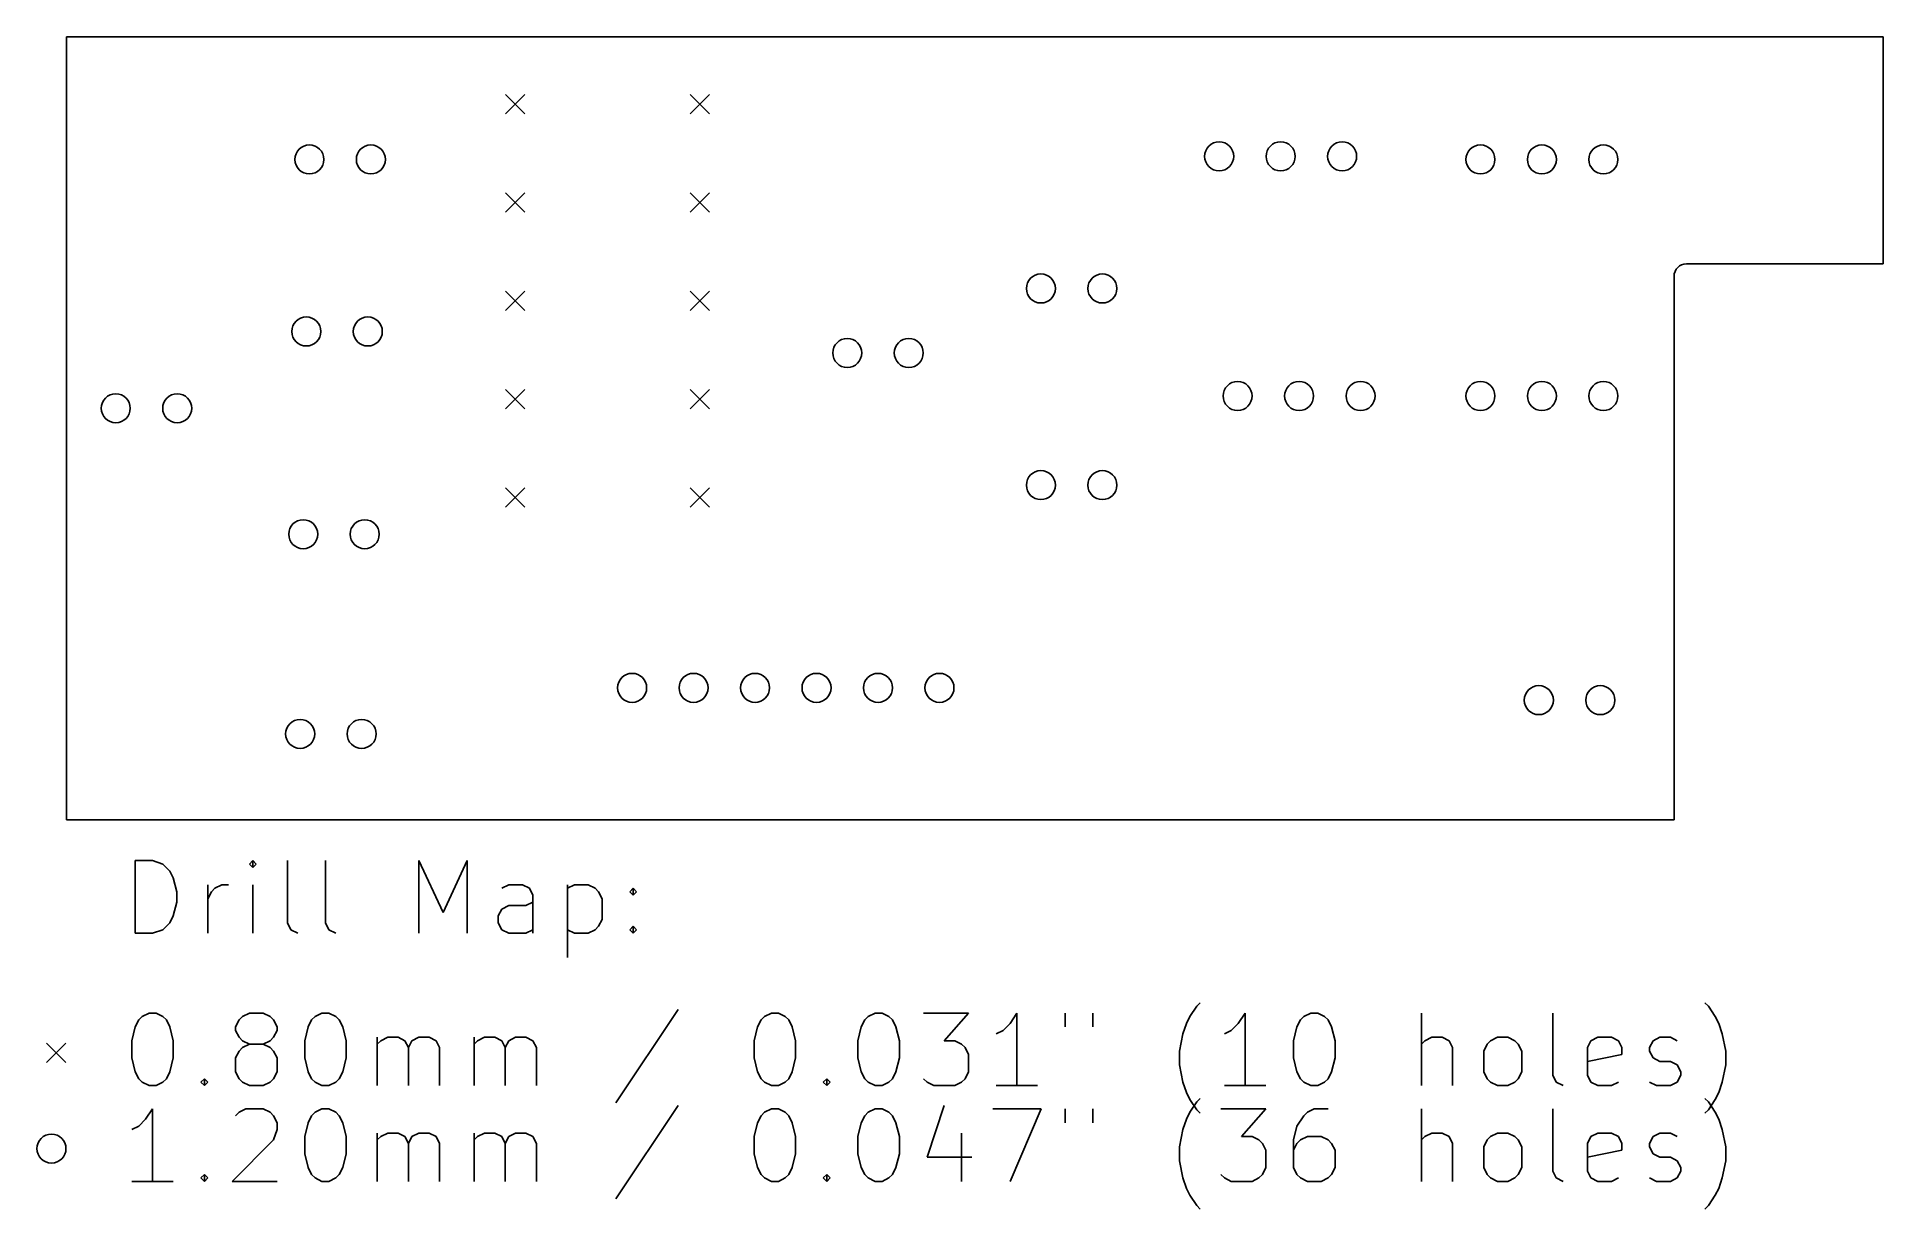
# Model space of a CAD drawing. Extents: x 105.8 to 182.1, y -127.3 to -78.9.
import ezdxf

# ---------------------------------------------------------------- set-up
doc = ezdxf.new("R2010")
doc.units = 0
doc.layers.add('BLACK', color=7, linetype='CONTINUOUS')

msp = doc.modelspace()

# ---------------------------------------------------------------- linework, layer by layer
at = {"layer": 'BLACK', "linetype": 'CONTINUOUS'}
for p, q in [((107.061, -78.883), (107.061, -111.252)), ((107.061, -78.883), (182.118, -78.883)), ((182.118, -78.883), (182.118, -88.265)), ((125.203, -81.261), (126.003, -82.061)), ((126.003, -81.261), (125.203, -82.061)), ((132.823, -81.261), (133.623, -82.061)), ((133.623, -81.261), (132.823, -82.061)), ((125.203, -85.325), (126.003, -86.125)), ((126.003, -85.325), (125.203, -86.125)), ((132.823, -85.325), (133.623, -86.125)), ((133.623, -85.325), (132.823, -86.125)), ((182.118, -88.265), (173.99, -88.265)), ((173.482, -88.773), (173.482, -111.252)), ((125.203, -89.389), (126.003, -90.189)), ((126.003, -89.389), (125.203, -90.189)), ((132.823, -89.389), (133.623, -90.189)), ((133.623, -89.389), (132.823, -90.189)), ((125.203, -93.453), (126.003, -94.253)), ((126.003, -93.453), (125.203, -94.253)), ((132.823, -93.453), (133.623, -94.253)), ((133.623, -93.453), (132.823, -94.253)), ((125.203, -97.517), (126.003, -98.317)), ((126.003, -97.517), (125.203, -98.317)), ((132.823, -97.517), (133.623, -98.317)), ((133.623, -97.517), (132.823, -98.317)), ((173.482, -111.252), (107.061, -111.252)), ((109.9, -115.934), (109.9, -112.934)), ((109.9, -112.934), (110.615, -112.934)), ((110.615, -112.934), (111.043, -113.077)), ((111.043, -113.077), (111.329, -113.363)), ((111.329, -113.363), (111.472, -113.648)), ((111.472, -113.648), (111.615, -114.22)), ((114.757, -112.934), (114.615, -113.077)), ((114.615, -113.077), (114.757, -113.22)), ((114.9, -113.077), (114.757, -112.934)), ((114.757, -112.934), (114.757, -113.22)), ((114.757, -113.22), (114.9, -113.077)), ((116.186, -115.506), (116.186, -112.934)), ((117.757, -115.506), (117.757, -112.934)), ((121.615, -115.934), (121.615, -112.934)), ((121.615, -112.934), (122.615, -115.077)), ((122.615, -115.077), (123.615, -112.934)), ((123.615, -112.934), (123.615, -115.934)), ((111.615, -114.22), (111.615, -114.648)), ((112.9, -115.934), (112.9, -113.934)), ((112.9, -114.506), (113.043, -114.22)), ((113.043, -114.22), (113.186, -114.077)), ((113.186, -114.077), (113.472, -113.934)), ((113.472, -113.934), (113.757, -113.934)), ((114.757, -115.934), (114.757, -113.934)), ((125.329, -113.934), (125.043, -114.077)), ((125.9, -113.934), (125.329, -113.934)), ((126.186, -114.077), (125.9, -113.934)), ((126.329, -114.363), (126.186, -114.077)), ((126.329, -115.934), (126.329, -114.363)), ((127.757, -113.934), (127.757, -116.934)), ((127.757, -114.077), (128.043, -113.934)), ((128.043, -113.934), (128.615, -113.934)), ((128.615, -113.934), (128.9, -114.077)), ((128.9, -114.077), (129.043, -114.22)), ((129.043, -114.22), (129.186, -114.506)), ((130.329, -114.22), (130.472, -114.077)), ((130.472, -114.363), (130.329, -114.22)), ((130.472, -114.077), (130.615, -114.22)), ((130.472, -114.077), (130.472, -114.363)), ((130.615, -114.22), (130.472, -114.363)), ((111.615, -114.648), (111.472, -115.22)), ((124.9, -115.22), (125.043, -114.934)), ((125.043, -114.934), (125.329, -114.791)), ((125.329, -114.791), (126.043, -114.791)), ((126.043, -114.791), (126.329, -114.648)), ((129.186, -114.506), (129.186, -115.363)), ((110.615, -115.934), (109.9, -115.934)), ((111.043, -115.791), (110.615, -115.934)), ((111.329, -115.506), (111.043, -115.791)), ((111.472, -115.22), (111.329, -115.506)), ((116.329, -115.791), (116.186, -115.506)), ((116.615, -115.934), (116.329, -115.791)), ((117.9, -115.791), (117.757, -115.506)), ((118.186, -115.934), (117.9, -115.791)), ((124.9, -115.506), (124.9, -115.22)), ((125.043, -115.791), (124.9, -115.506)), ((125.329, -115.934), (125.043, -115.791)), ((126.043, -115.934), (125.329, -115.934)), ((126.329, -115.791), (126.043, -115.934)), ((128.043, -115.934), (127.757, -115.791)), ((128.615, -115.934), (128.043, -115.934)), ((128.9, -115.791), (128.615, -115.934)), ((129.043, -115.648), (128.9, -115.791)), ((129.186, -115.363), (129.043, -115.648)), ((130.329, -115.791), (130.472, -115.648)), ((130.472, -115.934), (130.329, -115.791)), ((130.472, -115.648), (130.615, -115.791)), ((130.472, -115.648), (130.472, -115.934)), ((130.615, -115.791), (130.472, -115.934)), ((153.472, -119.377), (153.757, -118.948)), ((153.757, -118.948), (153.9, -118.806)), ((174.9, -118.948), (174.757, -118.806)), ((175.186, -119.377), (174.9, -118.948)), ((109.9, -119.806), (110.043, -119.52)), ((110.043, -119.52), (110.186, -119.377)), ((110.186, -119.377), (110.472, -119.234)), ((110.472, -119.234), (110.757, -119.234)), ((110.757, -119.234), (111.043, -119.377)), ((111.043, -119.377), (111.186, -119.52)), ((111.186, -119.52), (111.329, -119.806)), ((114.043, -119.806), (114.186, -119.52)), ((114.186, -119.52), (114.329, -119.377)), ((114.329, -119.377), (114.615, -119.234)), ((114.615, -119.234), (115.186, -119.234)), ((115.186, -119.234), (115.472, -119.377)), ((115.472, -119.377), (115.615, -119.52)), ((115.615, -119.52), (115.757, -119.806)), ((117.043, -119.806), (117.186, -119.52)), ((117.186, -119.52), (117.329, -119.377)), ((117.329, -119.377), (117.615, -119.234)), ((117.615, -119.234), (117.9, -119.234)), ((117.9, -119.234), (118.186, -119.377)), ((118.186, -119.377), (118.329, -119.52)), ((118.329, -119.52), (118.472, -119.806)), ((132.329, -119.091), (129.757, -122.948)), ((135.615, -119.806), (135.757, -119.52)), ((135.757, -119.52), (135.9, -119.377)), ((135.9, -119.377), (136.186, -119.234)), ((136.186, -119.234), (136.472, -119.234)), ((136.472, -119.234), (136.757, -119.377)), ((136.757, -119.377), (136.9, -119.52)), ((136.9, -119.52), (137.043, -119.806)), ((139.9, -119.806), (140.043, -119.52)), ((140.043, -119.52), (140.186, -119.377)), ((140.186, -119.377), (140.472, -119.234)), ((140.472, -119.234), (140.757, -119.234)), ((140.757, -119.234), (141.043, -119.377)), ((141.043, -119.377), (141.186, -119.52)), ((141.186, -119.52), (141.329, -119.806)), ((142.472, -119.234), (144.329, -119.234)), ((144.329, -119.234), (143.329, -120.377)), ((146.043, -119.663), (145.757, -119.948)), ((146.329, -119.234), (146.043, -119.663)), ((146.329, -122.234), (146.329, -119.234)), ((148.329, -119.234), (148.329, -119.806)), ((149.472, -119.234), (149.472, -119.806)), ((153.186, -120.091), (153.329, -119.663)), ((153.329, -119.663), (153.472, -119.377)), ((155.472, -119.663), (155.186, -119.948)), ((155.757, -119.234), (155.472, -119.663)), ((155.757, -122.234), (155.757, -119.234)), ((157.9, -119.806), (158.043, -119.52)), ((158.043, -119.52), (158.186, -119.377)), ((158.186, -119.377), (158.472, -119.234)), ((158.472, -119.234), (158.757, -119.234)), ((158.757, -119.234), (159.043, -119.377)), ((159.043, -119.377), (159.186, -119.52)), ((159.186, -119.52), (159.329, -119.806)), ((163.043, -122.234), (163.043, -119.234)), ((168.472, -121.806), (168.472, -119.234)), ((175.329, -119.663), (175.186, -119.377)), ((175.472, -120.091), (175.329, -119.663)), ((106.236, -120.477), (107.036, -121.277)), ((107.036, -120.477), (106.236, -121.277)), ((109.757, -120.377), (109.9, -119.806)), ((109.757, -121.091), (109.757, -120.377)), ((111.329, -119.806), (111.472, -120.377)), ((111.472, -120.377), (111.472, -121.091)), ((114.043, -119.948), (114.043, -119.806)), ((114.186, -120.234), (114.043, -119.948)), ((114.329, -120.377), (114.186, -120.234)), ((114.615, -120.52), (114.329, -120.377)), ((114.615, -120.52), (114.329, -120.663)), ((115.186, -120.52), (114.615, -120.52)), ((115.472, -120.377), (115.186, -120.52)), ((115.472, -120.663), (115.186, -120.52)), ((115.615, -120.234), (115.472, -120.377)), ((115.757, -119.948), (115.615, -120.234)), ((115.757, -119.806), (115.757, -119.948)), ((116.9, -120.377), (117.043, -119.806)), ((116.9, -121.091), (116.9, -120.377)), ((118.472, -119.806), (118.615, -120.377)), ((118.615, -120.377), (118.615, -121.091)), ((119.9, -122.234), (119.9, -120.234)), ((119.9, -120.52), (120.043, -120.377)), ((120.043, -120.377), (120.329, -120.234)), ((120.329, -120.234), (120.757, -120.234)), ((120.757, -120.234), (121.043, -120.377)), ((121.043, -120.377), (121.186, -120.663)), ((121.186, -120.663), (121.329, -120.377)), ((121.329, -120.377), (121.615, -120.234)), ((121.615, -120.234), (122.043, -120.234)), ((122.043, -120.234), (122.329, -120.377)), ((122.329, -120.377), (122.472, -120.663)), ((123.9, -122.234), (123.9, -120.234)), ((123.9, -120.52), (124.043, -120.377)), ((124.043, -120.377), (124.329, -120.234)), ((124.329, -120.234), (124.757, -120.234)), ((124.757, -120.234), (125.043, -120.377)), ((125.043, -120.377), (125.186, -120.663)), ((125.186, -120.663), (125.329, -120.377)), ((125.329, -120.377), (125.615, -120.234)), ((125.615, -120.234), (126.043, -120.234)), ((126.043, -120.234), (126.329, -120.377)), ((126.329, -120.377), (126.472, -120.663)), ((135.472, -120.377), (135.615, -119.806)), ((135.472, -121.091), (135.472, -120.377)), ((137.043, -119.806), (137.186, -120.377)), ((137.186, -120.377), (137.186, -121.091)), ((139.757, -120.377), (139.9, -119.806)), ((139.757, -121.091), (139.757, -120.377)), ((141.329, -119.806), (141.472, -120.377)), ((141.472, -120.377), (141.472, -121.091)), ((143.329, -120.377), (143.757, -120.377)), ((143.757, -120.377), (144.043, -120.52)), ((144.043, -120.52), (144.186, -120.663)), ((145.757, -119.948), (145.472, -120.091)), ((153.043, -120.806), (153.186, -120.091)), ((155.186, -119.948), (154.9, -120.091)), ((157.757, -120.377), (157.9, -119.806)), ((157.757, -121.091), (157.757, -120.377)), ((159.329, -119.806), (159.472, -120.377)), ((159.472, -120.377), (159.472, -121.091)), ((163.186, -120.377), (163.043, -120.52)), ((163.472, -120.234), (163.186, -120.377)), ((163.9, -120.234), (163.472, -120.234)), ((164.186, -120.377), (163.9, -120.234)), ((164.329, -120.663), (164.186, -120.377)), ((165.615, -120.806), (165.757, -120.52)), ((165.757, -120.52), (165.9, -120.377)), ((165.9, -120.377), (166.186, -120.234)), ((166.186, -120.234), (166.615, -120.234)), ((166.615, -120.234), (166.9, -120.377)), ((166.9, -120.377), (167.043, -120.52)), ((167.043, -120.52), (167.186, -120.806)), ((169.9, -120.663), (170.043, -120.377)), ((170.043, -120.377), (170.329, -120.234)), ((170.329, -120.234), (170.9, -120.234)), ((170.9, -120.234), (171.186, -120.377)), ((171.186, -120.377), (171.329, -120.663)), ((172.472, -120.663), (172.615, -120.377)), ((172.615, -120.377), (172.9, -120.234)), ((172.9, -120.234), (173.329, -120.234)), ((173.329, -120.234), (173.615, -120.377)), ((175.615, -120.806), (175.472, -120.091)), ((109.9, -121.663), (109.757, -121.091)), ((111.472, -121.091), (111.329, -121.663)), ((114.186, -120.806), (114.043, -121.091)), ((114.043, -121.091), (114.043, -121.663)), ((114.329, -120.663), (114.186, -120.806)), ((115.615, -120.806), (115.472, -120.663)), ((115.757, -121.091), (115.615, -120.806)), ((115.757, -121.663), (115.757, -121.091)), ((117.043, -121.663), (116.9, -121.091)), ((118.615, -121.091), (118.472, -121.663)), ((121.186, -120.663), (121.186, -122.234)), ((122.472, -120.663), (122.472, -122.234)), ((125.186, -120.663), (125.186, -122.234)), ((126.472, -120.663), (126.472, -122.234)), ((135.615, -121.663), (135.472, -121.091)), ((137.186, -121.091), (137.043, -121.663)), ((139.9, -121.663), (139.757, -121.091)), ((141.472, -121.091), (141.329, -121.663)), ((144.186, -120.663), (144.329, -120.948)), ((144.329, -120.948), (144.329, -121.663)), ((153.043, -121.377), (153.043, -120.806)), ((157.9, -121.663), (157.757, -121.091)), ((159.472, -121.091), (159.329, -121.663)), ((164.329, -122.234), (164.329, -120.663)), ((165.615, -121.663), (165.615, -120.806)), ((167.186, -120.806), (167.186, -121.663)), ((169.9, -121.806), (169.9, -120.663)), ((171.329, -120.948), (169.9, -121.234)), ((171.329, -120.663), (171.329, -120.948)), ((172.472, -120.806), (172.472, -120.663)), ((172.615, -121.091), (172.472, -120.806)), ((172.9, -121.234), (172.615, -121.091)), ((173.329, -121.234), (172.9, -121.234)), ((173.615, -121.377), (173.329, -121.234)), ((175.615, -121.377), (175.615, -120.806)), ((110.043, -121.948), (109.9, -121.663)), ((110.186, -122.091), (110.043, -121.948)), ((111.186, -121.948), (111.043, -122.091)), ((111.329, -121.663), (111.186, -121.948)), ((112.615, -122.091), (112.757, -121.948)), ((112.757, -121.948), (112.9, -122.091)), ((112.757, -121.948), (112.757, -122.234)), ((114.043, -121.663), (114.186, -121.948)), ((114.186, -121.948), (114.329, -122.091)), ((115.472, -122.091), (115.615, -121.948)), ((115.615, -121.948), (115.757, -121.663)), ((117.186, -121.948), (117.043, -121.663)), ((117.329, -122.091), (117.186, -121.948)), ((118.329, -121.948), (118.186, -122.091)), ((118.472, -121.663), (118.329, -121.948)), ((135.757, -121.948), (135.615, -121.663)), ((135.9, -122.091), (135.757, -121.948)), ((136.9, -121.948), (136.757, -122.091)), ((137.043, -121.663), (136.9, -121.948)), ((138.329, -122.091), (138.472, -121.948)), ((138.472, -121.948), (138.615, -122.091)), ((138.472, -121.948), (138.472, -122.234)), ((140.043, -121.948), (139.9, -121.663)), ((140.186, -122.091), (140.043, -121.948)), ((141.186, -121.948), (141.043, -122.091)), ((141.329, -121.663), (141.186, -121.948)), ((142.615, -122.091), (142.472, -121.948)), ((144.186, -121.948), (144.043, -122.091)), ((144.329, -121.663), (144.186, -121.948)), ((153.186, -122.091), (153.043, -121.377)), ((158.043, -121.948), (157.9, -121.663)), ((158.186, -122.091), (158.043, -121.948)), ((159.186, -121.948), (159.043, -122.091)), ((159.329, -121.663), (159.186, -121.948)), ((165.757, -121.948), (165.615, -121.663)), ((165.9, -122.091), (165.757, -121.948)), ((167.043, -121.948), (166.9, -122.091)), ((167.186, -121.663), (167.043, -121.948)), ((168.615, -122.091), (168.472, -121.806)), ((170.043, -122.091), (169.9, -121.806)), ((173.757, -121.663), (173.615, -121.377)), ((173.615, -122.091), (173.757, -121.806)), ((173.757, -121.806), (173.757, -121.663)), ((175.472, -122.091), (175.615, -121.377)), ((110.472, -122.234), (110.186, -122.091)), ((110.757, -122.234), (110.472, -122.234)), ((111.043, -122.091), (110.757, -122.234)), ((112.757, -122.234), (112.615, -122.091)), ((112.9, -122.091), (112.757, -122.234)), ((114.329, -122.091), (114.615, -122.234)), ((114.615, -122.234), (115.186, -122.234)), ((115.186, -122.234), (115.472, -122.091)), ((117.615, -122.234), (117.329, -122.091)), ((117.9, -122.234), (117.615, -122.234)), ((118.186, -122.091), (117.9, -122.234)), ((136.186, -122.234), (135.9, -122.091)), ((136.472, -122.234), (136.186, -122.234)), ((136.757, -122.091), (136.472, -122.234)), ((138.472, -122.234), (138.329, -122.091)), ((138.615, -122.091), (138.472, -122.234)), ((140.472, -122.234), (140.186, -122.091)), ((140.757, -122.234), (140.472, -122.234)), ((141.043, -122.091), (140.757, -122.234)), ((142.9, -122.234), (142.615, -122.091)), ((143.757, -122.234), (142.9, -122.234)), ((144.043, -122.091), (143.757, -122.234)), ((147.186, -122.234), (145.472, -122.234)), ((153.329, -122.52), (153.186, -122.091)), ((153.472, -122.806), (153.329, -122.52)), ((153.757, -123.234), (153.472, -122.806)), ((153.757, -122.908), (153.9, -122.766)), ((156.615, -122.234), (154.9, -122.234)), ((158.472, -122.234), (158.186, -122.091)), ((158.757, -122.234), (158.472, -122.234)), ((159.043, -122.091), (158.757, -122.234)), ((166.186, -122.234), (165.9, -122.091)), ((166.615, -122.234), (166.186, -122.234)), ((166.9, -122.091), (166.615, -122.234)), ((168.9, -122.234), (168.615, -122.091)), ((170.329, -122.234), (170.043, -122.091)), ((170.9, -122.234), (170.329, -122.234)), ((171.186, -122.091), (170.9, -122.234)), ((172.472, -122.091), (172.757, -122.234)), ((172.757, -122.234), (173.329, -122.234)), ((173.329, -122.234), (173.615, -122.091)), ((174.9, -122.908), (174.757, -122.766)), ((174.9, -123.234), (175.186, -122.806)), ((175.186, -122.806), (175.329, -122.52)), ((175.329, -122.52), (175.472, -122.091)), ((110.615, -123.194), (110.329, -123.623)), ((110.615, -126.194), (110.615, -123.194)), ((114.043, -123.48), (114.186, -123.337)), ((114.186, -123.337), (114.472, -123.194)), ((114.472, -123.194), (115.186, -123.194)), ((115.186, -123.194), (115.472, -123.337)), ((115.472, -123.337), (115.615, -123.48)), ((115.615, -123.48), (115.757, -123.766)), ((117.043, -123.766), (117.186, -123.48)), ((117.186, -123.48), (117.329, -123.337)), ((117.329, -123.337), (117.615, -123.194)), ((117.615, -123.194), (117.9, -123.194)), ((117.9, -123.194), (118.186, -123.337)), ((118.186, -123.337), (118.329, -123.48)), ((118.329, -123.48), (118.472, -123.766)), ((132.329, -123.051), (129.757, -126.908)), ((135.615, -123.766), (135.757, -123.48)), ((135.757, -123.48), (135.9, -123.337)), ((135.9, -123.337), (136.186, -123.194)), ((136.186, -123.194), (136.472, -123.194)), ((136.472, -123.194), (136.757, -123.337)), ((136.757, -123.337), (136.9, -123.48)), ((136.9, -123.48), (137.043, -123.766)), ((139.9, -123.766), (140.043, -123.48)), ((140.043, -123.48), (140.186, -123.337)), ((140.186, -123.337), (140.472, -123.194)), ((140.472, -123.194), (140.757, -123.194)), ((140.757, -123.194), (141.043, -123.337)), ((141.043, -123.337), (141.186, -123.48)), ((141.186, -123.48), (141.329, -123.766)), ((143.329, -123.051), (142.615, -125.194)), ((145.329, -123.194), (147.329, -123.194)), ((147.329, -123.194), (146.043, -126.194)), ((148.329, -123.194), (148.329, -123.766)), ((149.472, -123.194), (149.472, -123.766)), ((153.329, -123.623), (153.472, -123.337)), ((153.472, -123.337), (153.757, -122.908)), ((153.9, -123.377), (153.757, -123.234)), ((154.757, -123.194), (156.615, -123.194)), ((156.615, -123.194), (155.615, -124.337)), ((158.186, -123.48), (157.9, -123.908)), ((158.329, -123.337), (158.186, -123.48)), ((158.615, -123.194), (158.329, -123.337)), ((159.186, -123.194), (158.615, -123.194)), ((163.043, -126.194), (163.043, -123.194)), ((168.472, -125.766), (168.472, -123.194)), ((174.757, -123.377), (174.9, -123.234)), ((175.186, -123.337), (174.9, -122.908)), ((175.329, -123.623), (175.186, -123.337)), ((110.043, -123.908), (109.757, -124.051)), ((110.329, -123.623), (110.043, -123.908)), ((115.757, -124.051), (115.615, -124.48)), ((115.757, -123.766), (115.757, -124.051)), ((116.9, -124.337), (117.043, -123.766)), ((116.9, -125.051), (116.9, -124.337)), ((118.472, -123.766), (118.615, -124.337)), ((118.615, -124.337), (118.615, -125.051)), ((119.9, -126.194), (119.9, -124.194)), ((119.9, -124.48), (120.043, -124.337)), ((120.043, -124.337), (120.329, -124.194)), ((120.329, -124.194), (120.757, -124.194)), ((120.757, -124.194), (121.043, -124.337)), ((121.043, -124.337), (121.186, -124.623)), ((121.186, -124.623), (121.329, -124.337)), ((121.329, -124.337), (121.615, -124.194)), ((121.615, -124.194), (122.043, -124.194)), ((122.043, -124.194), (122.329, -124.337)), ((122.329, -124.337), (122.472, -124.623)), ((123.9, -126.194), (123.9, -124.194)), ((123.9, -124.48), (124.043, -124.337)), ((124.043, -124.337), (124.329, -124.194)), ((124.329, -124.194), (124.757, -124.194)), ((124.757, -124.194), (125.043, -124.337)), ((125.043, -124.337), (125.186, -124.623)), ((125.186, -124.623), (125.329, -124.337)), ((125.329, -124.337), (125.615, -124.194)), ((125.615, -124.194), (126.043, -124.194)), ((126.043, -124.194), (126.329, -124.337)), ((126.329, -124.337), (126.472, -124.623)), ((135.472, -124.337), (135.615, -123.766)), ((135.472, -125.051), (135.472, -124.337)), ((137.043, -123.766), (137.186, -124.337)), ((137.186, -124.337), (137.186, -125.051)), ((139.757, -124.337), (139.9, -123.766)), ((139.757, -125.051), (139.757, -124.337)), ((141.329, -123.766), (141.472, -124.337)), ((141.472, -124.337), (141.472, -125.051)), ((144.043, -124.194), (144.043, -126.194)), ((153.043, -124.766), (153.186, -124.051)), ((153.186, -124.051), (153.329, -123.623)), ((155.615, -124.337), (156.043, -124.337)), ((156.043, -124.337), (156.329, -124.48)), ((157.9, -123.908), (157.757, -124.48)), ((158.329, -124.337), (158.043, -124.48)), ((158.9, -124.337), (158.329, -124.337)), ((159.186, -124.48), (158.9, -124.337)), ((163.186, -124.337), (163.043, -124.48)), ((163.472, -124.194), (163.186, -124.337)), ((163.9, -124.194), (163.472, -124.194)), ((164.186, -124.337), (163.9, -124.194)), ((164.329, -124.623), (164.186, -124.337)), ((165.757, -124.48), (165.9, -124.337)), ((165.9, -124.337), (166.186, -124.194)), ((166.186, -124.194), (166.615, -124.194)), ((166.615, -124.194), (166.9, -124.337)), ((166.9, -124.337), (167.043, -124.48)), ((169.9, -124.623), (170.043, -124.337)), ((170.043, -124.337), (170.329, -124.194)), ((170.329, -124.194), (170.9, -124.194)), ((170.9, -124.194), (171.186, -124.337)), ((171.186, -124.337), (171.329, -124.623)), ((172.472, -124.623), (172.615, -124.337)), ((172.615, -124.337), (172.9, -124.194)), ((172.9, -124.194), (173.329, -124.194)), ((173.329, -124.194), (173.615, -124.337)), ((175.472, -124.051), (175.329, -123.623)), ((175.615, -124.766), (175.472, -124.051)), ((115.615, -124.48), (113.9, -126.194)), ((117.043, -125.623), (116.9, -125.051)), ((118.615, -125.051), (118.472, -125.623)), ((121.186, -124.623), (121.186, -126.194)), ((122.472, -124.623), (122.472, -126.194)), ((125.186, -124.623), (125.186, -126.194)), ((126.472, -124.623), (126.472, -126.194)), ((135.615, -125.623), (135.472, -125.051)), ((137.186, -125.051), (137.043, -125.623)), ((139.9, -125.623), (139.757, -125.051)), ((141.472, -125.051), (141.329, -125.623)), ((153.043, -125.337), (153.043, -124.766)), ((156.329, -124.48), (156.472, -124.623)), ((156.472, -124.623), (156.615, -124.908)), ((156.615, -124.908), (156.615, -125.623)), ((157.757, -124.48), (157.757, -125.623)), ((157.9, -124.623), (157.757, -124.908)), ((158.043, -124.48), (157.9, -124.623)), ((159.329, -124.623), (159.186, -124.48)), ((159.472, -124.908), (159.329, -124.623)), ((159.472, -125.623), (159.472, -124.908)), ((164.329, -126.194), (164.329, -124.623)), ((165.615, -124.766), (165.757, -124.48)), ((165.615, -125.623), (165.615, -124.766)), ((167.043, -124.48), (167.186, -124.766)), ((167.186, -124.766), (167.186, -125.623)), ((169.9, -125.766), (169.9, -124.623)), ((171.329, -124.908), (169.9, -125.194)), ((171.329, -124.623), (171.329, -124.908)), ((172.472, -124.766), (172.472, -124.623)), ((172.615, -125.051), (172.472, -124.766)), ((172.9, -125.194), (172.615, -125.051)), ((175.615, -125.337), (175.615, -124.766)), ((117.186, -125.908), (117.043, -125.623)), ((118.472, -125.623), (118.329, -125.908)), ((135.757, -125.908), (135.615, -125.623)), ((137.043, -125.623), (136.9, -125.908)), ((140.043, -125.908), (139.9, -125.623)), ((141.329, -125.623), (141.186, -125.908)), ((142.615, -125.194), (144.472, -125.194)), ((153.186, -126.051), (153.043, -125.337)), ((156.615, -125.623), (156.472, -125.908)), ((157.757, -125.623), (157.9, -125.908)), ((159.329, -125.908), (159.472, -125.623)), ((165.757, -125.908), (165.615, -125.623)), ((167.186, -125.623), (167.043, -125.908)), ((168.615, -126.051), (168.472, -125.766)), ((170.043, -126.051), (169.9, -125.766)), ((173.329, -125.194), (172.9, -125.194)), ((173.615, -125.337), (173.329, -125.194)), ((173.757, -125.623), (173.615, -125.337)), ((173.615, -126.051), (173.757, -125.766)), ((173.757, -125.766), (173.757, -125.623)), ((175.472, -126.051), (175.615, -125.337)), ((111.472, -126.194), (109.757, -126.194)), ((112.615, -126.051), (112.757, -125.908)), ((112.757, -126.194), (112.615, -126.051)), ((112.757, -125.908), (112.9, -126.051)), ((112.757, -125.908), (112.757, -126.194)), ((112.9, -126.051), (112.757, -126.194)), ((113.9, -126.194), (115.757, -126.194)), ((117.329, -126.051), (117.186, -125.908)), ((117.615, -126.194), (117.329, -126.051)), ((117.9, -126.194), (117.615, -126.194)), ((118.186, -126.051), (117.9, -126.194)), ((118.329, -125.908), (118.186, -126.051)), ((135.9, -126.051), (135.757, -125.908)), ((136.186, -126.194), (135.9, -126.051)), ((136.472, -126.194), (136.186, -126.194)), ((136.757, -126.051), (136.472, -126.194)), ((136.9, -125.908), (136.757, -126.051)), ((138.329, -126.051), (138.472, -125.908)), ((138.472, -126.194), (138.329, -126.051)), ((138.472, -125.908), (138.615, -126.051)), ((138.472, -125.908), (138.472, -126.194)), ((138.615, -126.051), (138.472, -126.194)), ((140.186, -126.051), (140.043, -125.908)), ((140.472, -126.194), (140.186, -126.051)), ((140.757, -126.194), (140.472, -126.194)), ((141.043, -126.051), (140.757, -126.194)), ((141.186, -125.908), (141.043, -126.051)), ((153.329, -126.48), (153.186, -126.051)), ((153.472, -126.766), (153.329, -126.48)), ((154.9, -126.051), (154.757, -125.908)), ((155.186, -126.194), (154.9, -126.051)), ((156.043, -126.194), (155.186, -126.194)), ((156.329, -126.051), (156.043, -126.194)), ((156.472, -125.908), (156.329, -126.051)), ((157.9, -125.908), (158.043, -126.051)), ((158.043, -126.051), (158.329, -126.194)), ((158.329, -126.194), (158.9, -126.194)), ((158.9, -126.194), (159.186, -126.051)), ((159.186, -126.051), (159.329, -125.908)), ((165.9, -126.051), (165.757, -125.908)), ((166.186, -126.194), (165.9, -126.051)), ((166.615, -126.194), (166.186, -126.194)), ((166.9, -126.051), (166.615, -126.194)), ((167.043, -125.908), (166.9, -126.051)), ((168.9, -126.194), (168.615, -126.051)), ((170.329, -126.194), (170.043, -126.051)), ((170.9, -126.194), (170.329, -126.194)), ((171.186, -126.051), (170.9, -126.194)), ((172.472, -126.051), (172.757, -126.194)), ((172.757, -126.194), (173.329, -126.194)), ((173.329, -126.194), (173.615, -126.051)), ((175.186, -126.766), (175.329, -126.48)), ((175.329, -126.48), (175.472, -126.051)), ((153.757, -127.194), (153.472, -126.766)), ((153.9, -127.337), (153.757, -127.194)), ((174.757, -127.337), (174.9, -127.194)), ((174.9, -127.194), (175.186, -126.766))]:
    msp.add_line(p, q, dxfattribs=at)
at = {"layer": 'BLACK'}
for centre in [(117.094, -83.947), (119.634, -83.947), (154.686, -83.82), (157.226, -83.82), (159.766, -83.82), (165.481, -83.947), (168.021, -83.947), (170.561, -83.947), (147.32, -89.281), (149.86, -89.281), (116.967, -91.059), (119.507, -91.059), (139.319, -91.948), (141.859, -91.948), (109.093, -94.234), (111.633, -94.234), (155.448, -93.726), (157.988, -93.726), (160.528, -93.726), (165.481, -93.726), (168.021, -93.726), (170.561, -93.726), (147.32, -97.409), (149.86, -97.409), (116.84, -99.441), (119.38, -99.441), (130.429, -105.791), (132.969, -105.791), (135.509, -105.791), (138.049, -105.791), (140.589, -105.791), (143.129, -105.791), (167.894, -106.299), (170.434, -106.299), (116.713, -107.696), (119.253, -107.696), (106.436, -124.837)]:
    msp.add_circle(centre, 0.6, dxfattribs=at)
msp.add_arc((173.99, -88.773), 0.508, 90, 180, dxfattribs=at)

doc.saveas('drawing.dxf')
